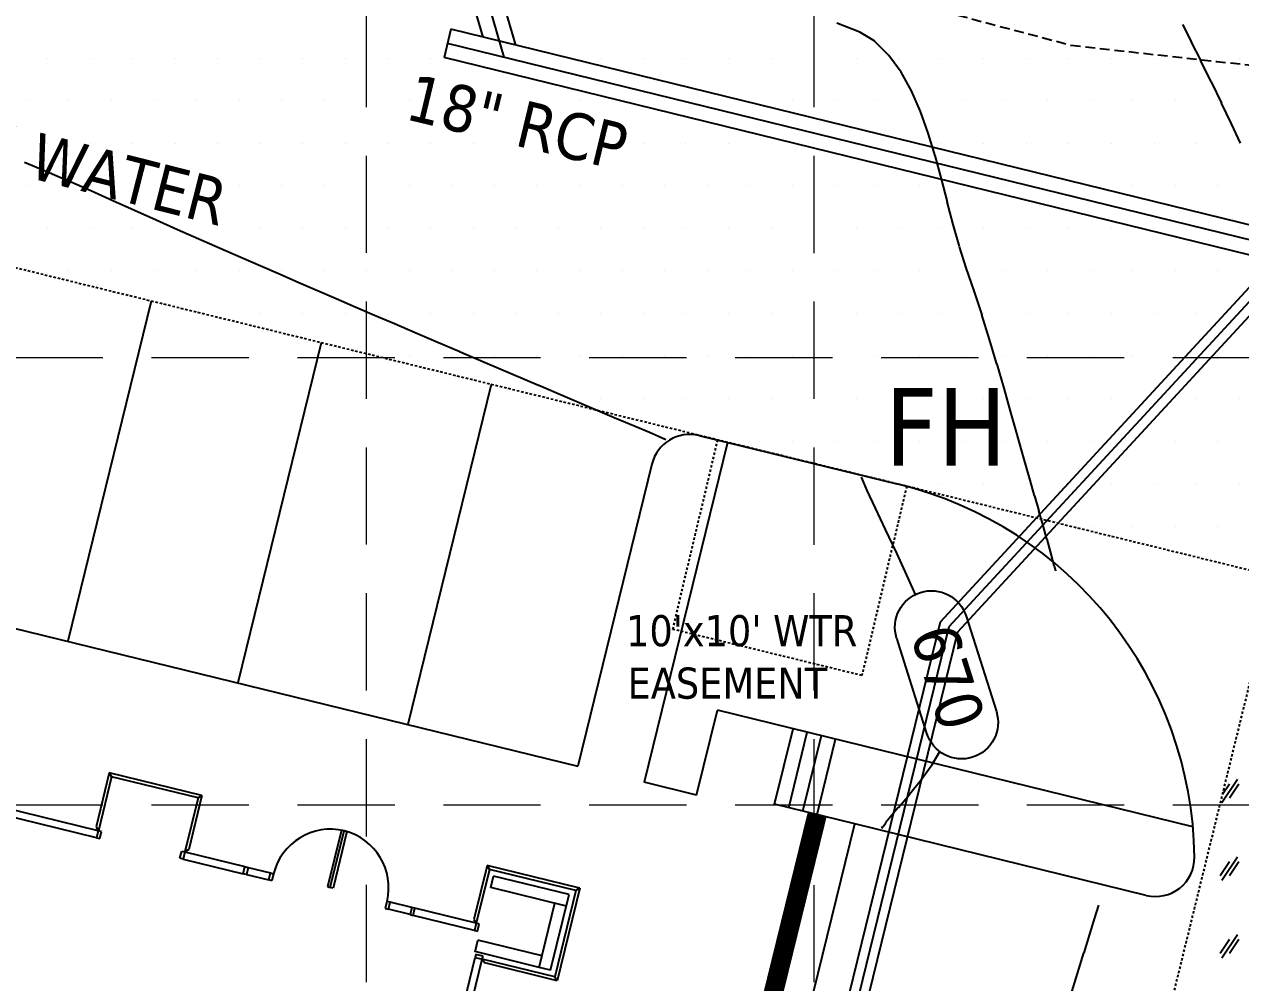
# Model space of a CAD drawing. Header units: inches. Extents: x 6967 to 7890, y 13663 to 15138.
# Drawn here: x 7480.1 to 7542.6, y 14184.3 to 14233.6 of the extents above; entities that cross this region are included whole.
import ezdxf

# ---------------------------------------------------------------- set-up
doc = ezdxf.new("R2010")
doc.units = ezdxf.units.IN
doc.header["$MEASUREMENT"] = 0
for name, pattern in [('DASHED', [0.75, 0.5, -0.25]), ('HIDDEN', [0.375, 0.25, -0.125]), ('XGWI003AR$0$HIDDEN2', [0.1875, 0.125, -0.0625]), ('xGWI003pt$0$HIDDEN2', [0.1875, 0.125, -0.0625])]:
    doc.linetypes.add(name, pattern=pattern)
for name, color, linetype in [('C-ANNO-EASE-N', 6, 'Continuous'), ('C-ANNO-STRM-N', 7, 'Continuous'), ('C-ANNO-WATR-N', 4, 'Continuous'), ('C-SITE-BLDG-STBK-N', 7, 'DASHED'), ('GRID', 254, 'HIDDEN'), ('PC', 35, 'Continuous'), ('STORM', 5, 'Continuous'), ('XGWI003AR$0$A-WALL', 4, 'Continuous'), ('XGWI003AR$0$a-wall-base', 11, 'Continuous'), ('XGWI003AR$0$a-wall-mhor', 4, 'Continuous'), ('XGWI003AR$0$a-wall-mullin', 6, 'Continuous'), ('XGWI003AR$0$C-ESMT-ACCS-HTCH-N', 11, 'Continuous'), ('XGWI003AR$0$C-ESMT-ACCS-N', 2, 'XGWI003AR$0$HIDDEN2'), ('XGWI003AR$0$C-PKNG-CURB-FACE-N', 4, 'Continuous'), ('XGWI003AR$0$C-PKNG-FIRE-HTCH-N', 2, 'Continuous'), ('XGWI003AR$0$C-PKNG-FIRE-N', 2, 'XGWI003AR$0$HIDDEN2'), ('XGWI003AR$0$C-PKNG-STRP-N', 6, 'Continuous'), ('XGWI003AR$0$C-SITE-WALK-N', 2, 'Continuous'), ('XGWI003AR$0$C-STRC-WALL-N', 15, 'XGWI003AR$0$TRACKS'), ('xGWI003pt$0$C-EASE-WATR-N', 2, 'xGWI003pt$0$HIDDEN2')]:
    doc.layers.add(name, color=color, linetype=linetype)
doc.styles.add('L100', font='TAHOMA.TTF', dxfattribs={"height": 4})
doc.styles.add('L40', font='TAHOMA.TTF', dxfattribs={"height": 1.6})
doc.styles.add('L50', font='TAHOMA.TTF', dxfattribs={"height": 2})
doc.styles.add('L60', font='TAHOMA.TTF', dxfattribs={"height": 2.4})
doc.linetypes.add('XGWI003AR$0$TRACKS', pattern='A,0.15,[130,ltypeshp.shx,S=0.25,R=0,X=0,Y=0],0.15', length=0.3)

msp = doc.modelspace()

# ---------------------------------------------------------------- linework, layer by layer
for p, q in [((7496.354, 14192.179, 0), (7495.64, 14189.266, 0)), ((7495.782, 14189.231, 0), (7496.496, 14192.145, 0)), ((7495.782, 14189.23, 0), (7496.496, 14192.144, 0)), ((7496.638, 14192.109, 0), (7495.923, 14189.196, 0)), ((7496.496, 14192.145, 0), (7496.354, 14192.179, 0)), ((7496.496, 14192.144, 0), (7496.638, 14192.109, 0)), ((7495.64, 14189.266, 0), (7495.782, 14189.231, 0)), ((7495.923, 14189.196, 0), (7495.782, 14189.23, 0))]:
    msp.add_line(p, q)
for centre, start, end in [((7495.782, 14189.231, 0), 76.2275, 166.2275), ((7495.782, 14189.23, 0), 346.2275, 76.2275)]:
    msp.add_arc(centre, 3, start, end)
at = {"layer": 'C-SITE-BLDG-STBK-N'}
msp.add_line((7368.566, 14276.473), (7533.849, 14232.551), dxfattribs=at)
msp.add_arc((7656.876, 15294.952), 1069.5, 263.394548, 269.86846, dxfattribs=at)
at = {"layer": 'GRID', "color": 252, "linetype": 'HIDDEN', "lineweight": 0, "ltscale": 20}
for p, q in [((7497.643, 13779.365), (7497.643, 15113.571)), ((7520.646, 13779.362), (7520.646, 15113.571)), ((6991.593, 14216.481), (7865.68, 14216.481)), ((6991.593, 14193.479), (7865.68, 14193.479))]:
    msp.add_line(p, q, dxfattribs=at)
at = {"layer": 'PC', "color": 25}
for points, elevation in [([(7523.003, 14233.214), (7521.823, 14233.678)], 669), ([(7523.768, 14232.755), (7523.003, 14233.214)], 669), ([(7540.539, 14231.745), (7540.04, 14232.745)], 668), ([(7526.114, 14229.148), (7525.654, 14230.199)], 669), ([(7526.514, 14228.031), (7526.114, 14229.148)], 669), ([(7527.193, 14225.684), (7526.869, 14226.87)], 669), ([(7527.501, 14224.495), (7527.193, 14225.684)], 669), ([(7486.826, 14223.551), (7485.718, 14224.049)], 670), ([(7487.929, 14223.056), (7486.826, 14223.551)], 670), ([(7489.026, 14222.568), (7487.929, 14223.056)], 670), ([(7528.878, 14219.925), (7528.475, 14221.109)], 669), ([(7497.06, 14219.083), (7496.089, 14219.501)], 670), ([(7498.052, 14218.655), (7497.06, 14219.083)], 670), ([(7529.673, 14217.416), (7529.28, 14218.684)], 669), ([(7500.145, 14217.756), (7499.077, 14218.215)], 670), ([(7501.22, 14217.295), (7500.145, 14217.756)], 670), ([(7530.416, 14214.912), (7530.054, 14216.149)], 669), ([(7506.491, 14215.047), (7505.106, 14215.637)], 670), ([(7530.754, 14213.733), (7530.416, 14214.912)], 669), ([(7509.165, 14213.909), (7507.858, 14214.466)], 670), ([(7531.063, 14212.642), (7530.754, 14213.733)], 669), ([(7511.448, 14212.938), (7510.375, 14213.395)], 670), ([(7512.648, 14212.428), (7512.183, 14212.626)], 670), ([(7512.912, 14212.315), (7512.648, 14212.428)], 670), ([(7531.336, 14211.667), (7531.063, 14212.642)], 669), ([(7531.57, 14210.837), (7531.336, 14211.667)], 669), ([(7531.757, 14210.18), (7531.57, 14210.837)], 669), ([(7523.805, 14208.736), (7523.385, 14209.646)], 670), ([(7532.421, 14207.849), (7532.21, 14208.6)], 669), ([(7533.075, 14205.499), (7533.052, 14205.582)], 669), ([(7524.134, 14192.282), (7524.192, 14192.373)], 670), ([(7535.079, 14187.667), (7535.286, 14188.334)], 669), ([(7534.823, 14186.84), (7535.079, 14187.667)], 669), ([(7534.192, 14184.807), (7534.524, 14185.878)], 669), ([(7533.833, 14183.653), (7534.192, 14184.807)], 669)]:
    msp.add_lwpolyline(points, dxfattribs=dict(at, elevation=elevation))
at = {"layer": 'PC', "color": 25, "extrusion": (0.893245, 0.44957, 0), "elevation": 13133.723}
msp.add_lwpolyline([(9323.548, 668), (9324.531, 668)], dxfattribs=at)
at = {"layer": 'PC', "color": 25, "extrusion": (0.709415, 0.704791, 0), "elevation": 15368.589}
msp.add_lwpolyline([(4793.222, 669), (4794.254, 669)], dxfattribs=at)
at = {"layer": 'PC', "color": 25, "extrusion": (0.809233, 0.587488, 0), "elevation": 14450.214}
msp.add_lwpolyline([(7095.406, 669), (7096.467, 669)], dxfattribs=at)
at = {"layer": 'PC', "color": 25, "extrusion": (0.896771, 0.442495, 0), "elevation": 13059.612}
msp.add_lwpolyline([(9424.769, 668), (9425.966, 668)], dxfattribs=at)
at = {"layer": 'PC', "color": 25, "extrusion": (0.874844, 0.484405, 0), "elevation": 13476.95}
msp.add_lwpolyline([(8803.74, 669), (8804.844, 669)], dxfattribs=at)
at = {"layer": 'PC', "color": 25, "extrusion": (0.899173, 0.437593, 0), "elevation": 13007.972}
msp.add_lwpolyline([(9494.694, 668), (9495.914, 668)], dxfattribs=at)
at = {"layer": 'PC', "color": 25, "extrusion": (0.902349, 0.431007, 0), "elevation": 12938.198}
msp.add_lwpolyline([(9588.369, 668), (9589.557, 668)], dxfattribs=at)
at = {"layer": 'PC', "color": 25, "extrusion": (0.906798, 0.421565, 0), "elevation": 12837.41}
msp.add_lwpolyline([(9721.795, 668), (9722.895, 668)], dxfattribs=at)
at = {"layer": 'PC', "color": 25, "extrusion": (0.956343, 0.292247, 0), "elevation": 11356.031}
msp.add_lwpolyline([(11406.057, 669), (11407.271, 669)], dxfattribs=at)
at = {"layer": 'PC', "color": 25, "extrusion": (-0.386992, -0.922083, 0), "elevation": -16012.755}
msp.add_lwpolyline([(1392.937, 670), (1391.687, 670)], dxfattribs=at)
at = {"layer": 'PC', "color": 25, "extrusion": (0.395316, 0.918545, 0), "elevation": 16024.698}
msp.add_lwpolyline([(-1249.294, 670), (-1248.051, 670)], dxfattribs=at)
at = {"layer": 'PC', "color": 25, "extrusion": (-0.401821, -0.915718, 0), "elevation": -16033.157}
msp.add_lwpolyline([(1136.829, 670), (1135.592, 670)], dxfattribs=at)
at = {"layer": 'PC', "color": 25, "extrusion": (0.406497, 0.913652, 0), "elevation": 16038.759}
msp.add_lwpolyline([(-1056.079, 670), (-1054.85, 670)], dxfattribs=at)
at = {"layer": 'PC', "color": 25, "extrusion": (-0.409327, -0.912388, 0), "elevation": -16041.955}
msp.add_lwpolyline([(1007.582, 670), (1006.359, 670)], dxfattribs=at)
at = {"layer": 'PC', "color": 25, "extrusion": (0.967474, 0.252969, 0), "elevation": 10881.02}
msp.add_lwpolyline([(11856.398, 669), (11857.61, 669)], dxfattribs=at)
at = {"layer": 'PC', "color": 25, "extrusion": (0.962566, 0.271047, 0), "elevation": 11101.198}
msp.add_lwpolyline([(11649.322, 669), (11650.501, 669)], dxfattribs=at)
at = {"layer": 'PC', "color": 25, "extrusion": (-0.401626, -0.915804, 0), "elevation": -16032.869}
msp.add_lwpolyline([(1147.515, 670), (1146.321, 670)], dxfattribs=at)
at = {"layer": 'PC', "color": 25, "extrusion": (-0.398422, -0.917202, 0), "elevation": -16028.76}
msp.add_lwpolyline([(1204.72, 670), (1203.558, 670)], dxfattribs=at)
at = {"layer": 'PC', "color": 25, "extrusion": (-0.398177, -0.917309, 0), "elevation": -16028.437}
msp.add_lwpolyline([(1210.119, 670), (1209.004, 670)], dxfattribs=at)
at = {"layer": 'PC', "color": 25, "extrusion": (0.951764, 0.30683, 0), "elevation": 11528.798}
msp.add_lwpolyline([(11225.181, 669), (11226.313, 669)], dxfattribs=at)
at = {"layer": 'PC', "color": 25, "extrusion": (-0.397865, -0.917444, 0), "elevation": -16028.024}
msp.add_lwpolyline([(1216.656, 670), (1215.576, 670)], dxfattribs=at)
at = {"layer": 'PC', "color": 25, "extrusion": (-0.397489, -0.917607, 0), "elevation": -16027.524}
msp.add_lwpolyline([(1224.279, 670), (1223.222, 670)], dxfattribs=at)
at = {"layer": 'PC', "color": 25, "extrusion": (0.397058, 0.917794, 0), "elevation": 16026.948}
msp.add_lwpolyline([(-1232.853, 670), (-1231.807, 670)], dxfattribs=at)
at = {"layer": 'PC', "color": 25, "extrusion": (-0.396584, -0.917998, 0), "elevation": -16026.309}
msp.add_lwpolyline([(1242.168, 670), (1241.123, 670)], dxfattribs=at)
at = {"layer": 'PC', "color": 25, "extrusion": (0.951454, 0.307792, 0), "elevation": 11540.161}
msp.add_lwpolyline([(11210.965, 669), (11212.269, 669)], dxfattribs=at)
at = {"layer": 'PC', "color": 25, "extrusion": (-0.39507, -0.918651, 0), "elevation": -16024.238}
msp.add_lwpolyline([(1271.845, 670), (1270.73, 670)], dxfattribs=at)
at = {"layer": 'PC', "color": 25, "extrusion": (0.39301, 0.919534, 0), "elevation": 16021.343}
msp.add_lwpolyline([(-1311.411, 670), (-1310.094, 670)], dxfattribs=at)
at = {"layer": 'PC', "color": 25, "extrusion": (0.957735, 0.287651, 0), "elevation": 11301.084}
msp.add_lwpolyline([(11449.284, 669), (11450.607, 669)], dxfattribs=at)
at = {"layer": 'PC', "color": 25, "extrusion": (-0.392468, -0.919765, 0), "elevation": -16020.569}
msp.add_lwpolyline([(1322.264, 670), (1320.841, 670)], dxfattribs=at)
at = {"layer": 'PC', "color": 25, "extrusion": (-0.392085, -0.919929, 0), "elevation": -16020.016}
msp.add_lwpolyline([(1330.426, 670), (1328.941, 670)], dxfattribs=at)
at = {"layer": 'PC', "color": 25, "extrusion": (0.391608, 0.920132, 0), "elevation": 16019.324}
msp.add_lwpolyline([(-1341.727, 670), (-1340.242, 670)], dxfattribs=at)
at = {"layer": 'PC', "color": 25, "extrusion": (0.391395, 0.920223, 0), "elevation": 16019.012}
msp.add_lwpolyline([(-1348.17, 670), (-1346.855, 670)], dxfattribs=at)
at = {"layer": 'PC', "color": 25, "extrusion": (0.391457, 0.920196, 0), "elevation": 16019.104}
msp.add_lwpolyline([(-1349.049, 670), (-1348.251, 670)], dxfattribs=at)
at = {"layer": 'PC', "color": 25, "extrusion": (-0.391959, -0.919983, 0), "elevation": -16019.837}
msp.add_lwpolyline([(1341.241, 670), (1341.113, 670)], dxfattribs=at)
at = {"layer": 'PC', "color": 25, "extrusion": (0.920389, 0.391003, 0), "elevation": 12480.457}
msp.add_lwpolyline([(10136.743, 670), (10137.483, 670)], dxfattribs=at)
at = {"layer": 'PC', "color": 25, "extrusion": (0.960834, 0.277125, 0), "elevation": 11174.764}
msp.add_lwpolyline([(11565.554, 669), (11566.384, 669)], dxfattribs=at)
at = {"layer": 'PC', "color": 25, "extrusion": (0.961898, 0.27341, 0), "elevation": 11129.991}
msp.add_lwpolyline([(11607.834, 669), (11608.647, 669)], dxfattribs=at)
at = {"layer": 'PC', "color": 25, "extrusion": (0.903768, 0.428024, 0), "elevation": 12881.446}
msp.add_lwpolyline([(9619.819, 670), (9621.027, 670)], dxfattribs=at)
at = {"layer": 'PC', "color": 25, "extrusion": (0.963245, 0.268623, 0), "elevation": 11072.124}
msp.add_lwpolyline([(11661.535, 669), (11662.264, 669)], dxfattribs=at)
at = {"layer": 'PC', "color": 25, "extrusion": (0.904051, 0.427425, 0), "elevation": 12875.07}
msp.add_lwpolyline([(9626.997, 670), (9628.351, 670)], dxfattribs=at)
at = {"layer": 'PC', "color": 25, "extrusion": (0.963552, 0.26752, 0), "elevation": 11058.772}
msp.add_lwpolyline([(11673.537, 669), (11674.198, 669)], dxfattribs=at)
at = {"layer": 'PC', "color": 25, "extrusion": (0.907415, 0.420235, 0), "elevation": 12798.245}
msp.add_lwpolyline([(9727.454, 670), (9728.896, 670)], dxfattribs=at)
at = {"layer": 'PC', "color": 25, "extrusion": (0.963579, 0.267425, 0), "elevation": 11057.617}
msp.add_lwpolyline([(11674.163, 669), (11674.631, 669)], dxfattribs=at)
at = {"layer": 'PC', "color": 25, "extrusion": (0.963366, 0.26819, 0), "elevation": 11066.878}
msp.add_lwpolyline([(11665.074, 669), (11665.384, 669)], dxfattribs=at)
at = {"layer": 'PC', "color": 25, "extrusion": (0.963028, 0.269403, 0), "elevation": 11081.562}
msp.add_lwpolyline([(11650.94, 669), (11651.125, 669)], dxfattribs=at)
at = {"layer": 'PC', "color": 25, "extrusion": (0.913559, 0.406706, 0), "elevation": 12652.299}
msp.add_lwpolyline([(9915.659, 670), (9916.54, 670)], dxfattribs=at)
at = {"layer": 'PC', "color": 25, "linetype": 'Continuous', "extrusion": (0.953319, 0.301964, 0)}
for points, elevation in [([(11266.841, 670), (11261.706, 670)], 11465.886), ([(11261.706, 670), (11266.841, 670)], 11462.138)]:
    msp.add_lwpolyline(points, dxfattribs=dict(at, elevation=elevation))
at = {"layer": 'PC', "color": 25, "extrusion": (0.86241, -0.506211, 0), "elevation": -694.832}
msp.add_lwpolyline([(16052.488, 670), (16053.265, 670)], dxfattribs=at)
at = {"layer": 'PC', "color": 25, "extrusion": (0.812022, -0.583626, 0), "elevation": -2173.037}
msp.add_lwpolyline([(15918.915, 670), (15919.895, 670)], dxfattribs=at)
at = {"layer": 'PC', "color": 25, "extrusion": (0.777078, -0.629405, 0), "elevation": -3085.855}
msp.add_lwpolyline([(15766.471, 670), (15767.417, 670)], dxfattribs=at)
at = {"layer": 'PC', "color": 25, "extrusion": (0.760548, -0.649282, 0), "elevation": -3492.378}
msp.add_lwpolyline([(15680.561, 670), (15681.435, 670)], dxfattribs=at)
at = {"layer": 'PC', "color": 25, "extrusion": (0.787049, -0.61689, 0), "elevation": -2833.243}
msp.add_lwpolyline([(15811.932, 670), (15812.337, 670)], dxfattribs=at)
at = {"layer": 'PC', "color": 25, "extrusion": (0.765171, -0.643827, 0), "elevation": -3380.178}
msp.add_lwpolyline([(15704.511, 670), (15705.13, 670)], dxfattribs=at)
at = {"layer": 'PC', "color": 25, "extrusion": (0.816854, -0.576844, 0), "elevation": -2040.614}
msp.add_lwpolyline([(15933.387, 670), (15933.624, 670)], dxfattribs=at)
at = {"layer": 'PC', "color": 25, "extrusion": (0.955043, -0.296466, 0), "elevation": 2990.171}
msp.add_lwpolyline([(15781.858, 669), (15782.866, 669)], dxfattribs=at)
at = {"layer": 'PC', "color": 25, "linetype": 'Continuous', "extrusion": (0, 0, -1)}
for centre, start, end in [((-7526.681, 14202.618, -670), 342.42438, 162.42438), ((-7528.232, 14197.723, -670), 162.42438, 342.42438)]:
    msp.add_arc(centre, 1.874, start, end, dxfattribs=at)
at = {"layer": 'STORM'}
for p, q in [((7503.635, 14232.966), (7497.448, 14254.225)), ((7504.719, 14231.928), (7498.168, 14254.435)), ((7505.318, 14232.554), (7498.888, 14254.644)), ((7501.983, 14233.371), (7501.626, 14231.914)), ((7543.42, 14223.214), (7501.983, 14233.371)), ((7543.241, 14222.486), (7501.805, 14232.642)), ((7543.063, 14221.757), (7501.626, 14231.914)), ((7545.425, 14221.972), (7527.578, 14202.634)), ((7544.277, 14221.466), (7527.123, 14202.878)), ((7528.033, 14202.389), (7545.401, 14221.209)), ((7527.123, 14202.878), (7512.902, 14144.857)), ((7527.578, 14202.634), (7513.338, 14144.537)), ((7513.774, 14144.217), (7528.033, 14202.389))]:
    msp.add_line(p, q, dxfattribs=at)
at = {"layer": 'XGWI003AR$0$A-WALL', "color": 7}
for p, q in [((7504.03, 14189.234, 0), (7504.174, 14189.82, 0)), ((7508.059, 14188.868, 0), (7504.174, 14189.82, 0)), ((7507.915, 14188.281, 0), (7504.03, 14189.234, 0)), ((7507.107, 14184.983, 0), (7508.059, 14188.868, 0)), ((7506.52, 14185.127, 0), (7507.328, 14188.425, 0)), ((7503.22, 14185.93, 0), (7503.364, 14186.517, 0)), ((7506.664, 14185.714, 0), (7503.366, 14186.522, 0)), ((7506.52, 14185.127, 0), (7503.222, 14185.935, 0)), ((7507.107, 14184.983, 0), (7506.52, 14185.127, 0))]:
    msp.add_line(p, q, dxfattribs=at)
at = {"layer": 'XGWI003AR$0$a-wall-base', "color": 7}
for p, q in [((7484.417, 14195.13, 0), (7483.737, 14192.355, 0)), ((7484.539, 14194.928, 0), (7483.859, 14192.154, 0)), ((7489.182, 14193.962, 0), (7484.417, 14195.13, 0)), ((7484.417, 14195.13, 0), (7484.539, 14194.928, 0)), ((7488.98, 14193.84, 0), (7484.539, 14194.928, 0)), ((7488.98, 14193.84, 0), (7488.3, 14191.065, 0)), ((7489.182, 14193.962, 0), (7488.502, 14191.187, 0)), ((7489.182, 14193.962, 0), (7488.98, 14193.84, 0)), ((7483.737, 14192.355, 0), (7483.859, 14192.154, 0)), ((7488.502, 14191.187, 0), (7488.3, 14191.065, 0)), ((7503.842, 14190.368, 0), (7503.162, 14187.594, 0)), ((7508.607, 14189.2, 0), (7503.842, 14190.368, 0)), ((7503.842, 14190.368, 0), (7503.964, 14190.167, 0)), ((7503.964, 14190.167, 0), (7503.284, 14187.392, 0)), ((7508.405, 14189.078, 0), (7503.964, 14190.167, 0)), ((7508.405, 14189.078, 0), (7507.318, 14184.642, 0)), ((7508.607, 14189.2, 0), (7507.44, 14184.441, 0)), ((7508.607, 14189.2, 0), (7508.405, 14189.078, 0)), ((7503.162, 14187.594, 0), (7503.284, 14187.392, 0)), ((7507.318, 14184.642, 0), (7503.595, 14185.555, 0)), ((7503.595, 14185.555, 0), (7503.717, 14185.353, 0)), ((7507.44, 14184.441, 0), (7503.717, 14185.353, 0)), ((7507.44, 14184.441, 0), (7507.318, 14184.642, 0))]:
    msp.add_line(p, q, dxfattribs=at)
at = {"layer": 'XGWI003AR$0$a-wall-mhor', "color": 7}
for p, q in [((7483.764, 14191.791, 0), (7478.881, 14192.988, 0)), ((7483.854, 14192.155, 0), (7478.97, 14193.352, 0)), ((7488.305, 14191.064, 0), (7491.393, 14190.307, 0)), ((7488.216, 14190.699, 0), (7491.304, 14189.943, 0)), ((7491.466, 14189.903, 0), (7492.617, 14189.621, 0)), ((7491.555, 14190.267, 0), (7492.706, 14189.985, 0)), ((7499.972, 14188.203, 0), (7498.857, 14188.476, 0)), ((7499.883, 14187.839, 0), (7498.768, 14188.112, 0)), ((7503.279, 14187.393, 0), (7500.134, 14188.163, 0)), ((7503.189, 14187.028, 0), (7500.045, 14187.799, 0)), ((7502.182, 14181.367, 0), (7503.228, 14185.634, 0)), ((7502.547, 14181.278, 0), (7503.592, 14185.544, 0))]:
    msp.add_line(p, q, dxfattribs=at)
at = {"layer": 'XGWI003AR$0$a-wall-mullin', "color": 7}
for p, q in [((7483.854, 14192.155, 0), (7483.764, 14191.791, 0)), ((7483.764, 14191.791, 0), (7483.926, 14191.751, 0)), ((7484.016, 14192.115, 0), (7483.854, 14192.155, 0)), ((7483.926, 14191.751, 0), (7484.016, 14192.115, 0)), ((7488.054, 14190.739, 0), (7488.143, 14191.103, 0)), ((7488.143, 14191.103, 0), (7488.305, 14191.064, 0)), ((7488.305, 14191.064, 0), (7488.216, 14190.699, 0)), ((7488.216, 14190.699, 0), (7488.054, 14190.739, 0)), ((7491.304, 14189.943, 0), (7491.393, 14190.307, 0)), ((7491.466, 14189.903, 0), (7491.304, 14189.943, 0)), ((7491.393, 14190.307, 0), (7491.555, 14190.267, 0)), ((7491.555, 14190.267, 0), (7491.466, 14189.903, 0)), ((7492.617, 14189.621, 0), (7492.706, 14189.985, 0)), ((7492.706, 14189.985, 0), (7492.868, 14189.945, 0)), ((7492.868, 14189.945, 0), (7492.779, 14189.581, 0)), ((7492.779, 14189.581, 0), (7492.617, 14189.621, 0)), ((7498.695, 14188.516, 0), (7498.606, 14188.152, 0)), ((7498.857, 14188.476, 0), (7498.695, 14188.516, 0)), ((7498.768, 14188.112, 0), (7498.857, 14188.476, 0)), ((7498.606, 14188.152, 0), (7498.768, 14188.112, 0)), ((7499.972, 14188.203, 0), (7499.883, 14187.839, 0)), ((7499.883, 14187.839, 0), (7500.045, 14187.799, 0)), ((7500.134, 14188.163, 0), (7499.972, 14188.203, 0)), ((7500.045, 14187.799, 0), (7500.134, 14188.163, 0)), ((7503.279, 14187.393, 0), (7503.189, 14187.028, 0)), ((7503.441, 14187.353, 0), (7503.279, 14187.393, 0)), ((7503.351, 14186.989, 0), (7503.441, 14187.353, 0)), ((7503.189, 14187.028, 0), (7503.351, 14186.989, 0)), ((7503.268, 14185.795, 0), (7503.228, 14185.634, 0)), ((7503.228, 14185.634, 0), (7503.592, 14185.544, 0)), ((7503.632, 14185.706, 0), (7503.268, 14185.795, 0)), ((7503.592, 14185.544, 0), (7503.632, 14185.706, 0))]:
    msp.add_line(p, q, dxfattribs=at)
at = {"layer": 'XGWI003AR$0$C-ESMT-ACCS-HTCH-N', "color": 255, "linetype": 'Continuous'}
for p, q in [((7542.409, 14194.796), (7541.609, 14193.596)), ((7542.009, 14194.556), (7541.644, 14194.009)), ((7542.489, 14194.556), (7542.009, 14193.836)), ((7542.009, 14190.556), (7541.529, 14189.836)), ((7542.409, 14190.796), (7541.609, 14189.596)), ((7542.489, 14190.556), (7542.009, 14189.836)), ((7542.409, 14186.796), (7541.609, 14185.596)), ((7542.009, 14186.556), (7541.529, 14185.836)), ((7542.489, 14186.556), (7542.009, 14185.836))]:
    msp.add_line(p, q, dxfattribs=at)
at = {"layer": 'XGWI003AR$0$C-ESMT-ACCS-N', "color": 7}
msp.add_line((7525.95, 14129.982), (7544.391, 14205.215), dxfattribs=at)
at = {"layer": 'XGWI003AR$0$C-PKNG-CURB-FACE-N', "color": 7}
for p, q in [((7395.842, 14223.08), (7508.508, 14195.47)), ((7514.733, 14212.475), (7524.966, 14209.977)), ((7512.316, 14211.009), (7508.508, 14195.471)), ((7507.744, 14131.315), (7522.742, 14192.504)), ((7537.727, 14188.831), (7522.742, 14192.504))]:
    msp.add_line(p, q, dxfattribs=at)
for centre, radius, start, end in [((7514.259, 14210.533), 2, 76.27814, 166.23061), ((7520.205, 14190.552), 20, 0.70501, 76.2275), ((7538.203, 14190.773), 2, 256.2275, 0.70501)]:
    msp.add_arc(centre, radius, start, end, dxfattribs=at)
at = {"layer": 'XGWI003AR$0$C-PKNG-FIRE-HTCH-N', "color": 255}
for p, q in [((7481.25, 14231.875), (7481.25, 14231.875)), ((7483.438, 14231.875), (7483.438, 14231.875)), ((7485.625, 14231.875), (7485.625, 14231.875)), ((7487.812, 14231.875), (7487.812, 14231.875)), ((7490, 14231.875), (7490, 14231.875)), ((7492.188, 14231.875), (7492.188, 14231.875)), ((7494.375, 14231.875), (7494.375, 14231.875)), ((7496.562, 14231.875), (7496.562, 14231.875)), ((7498.75, 14231.875), (7498.75, 14231.875)), ((7500.938, 14231.875), (7500.938, 14231.875)), ((7503.125, 14231.875), (7503.125, 14231.875)), ((7505.312, 14231.875), (7505.312, 14231.875)), ((7507.5, 14231.875), (7507.5, 14231.875)), ((7509.688, 14231.875), (7509.688, 14231.875)), ((7511.875, 14231.875), (7511.875, 14231.875)), ((7514.062, 14231.875), (7514.062, 14231.875)), ((7516.25, 14231.875), (7516.25, 14231.875)), ((7518.438, 14231.875), (7518.438, 14231.875)), ((7520.625, 14231.875), (7520.625, 14231.875)), ((7522.812, 14231.875), (7522.812, 14231.875)), ((7525, 14231.875), (7525, 14231.875)), ((7527.188, 14231.875), (7527.188, 14231.875)), ((7529.375, 14231.875), (7529.375, 14231.875)), ((7531.562, 14231.875), (7531.562, 14231.875)), ((7533.75, 14231.875), (7533.75, 14231.875)), ((7535.938, 14231.875), (7535.938, 14231.875)), ((7538.125, 14231.875), (7538.125, 14231.875)), ((7540.312, 14231.875), (7540.312, 14231.875)), ((7542.5, 14231.875), (7542.5, 14231.875)), ((7480.156, 14229.688), (7480.156, 14229.688)), ((7482.344, 14229.688), (7482.344, 14229.688)), ((7484.531, 14229.688), (7484.531, 14229.688)), ((7486.719, 14229.688), (7486.719, 14229.688)), ((7488.906, 14229.688), (7488.906, 14229.688)), ((7491.094, 14229.688), (7491.094, 14229.688)), ((7493.281, 14229.688), (7493.281, 14229.688)), ((7495.469, 14229.688), (7495.469, 14229.688)), ((7497.656, 14229.688), (7497.656, 14229.688)), ((7499.844, 14229.688), (7499.844, 14229.688)), ((7502.031, 14229.688), (7502.031, 14229.688)), ((7504.219, 14229.688), (7504.219, 14229.688)), ((7506.406, 14229.688), (7506.406, 14229.688)), ((7508.594, 14229.688), (7508.594, 14229.688)), ((7510.781, 14229.688), (7510.781, 14229.688)), ((7512.969, 14229.688), (7512.969, 14229.688)), ((7515.156, 14229.688), (7515.156, 14229.688)), ((7517.344, 14229.688), (7517.344, 14229.688)), ((7519.531, 14229.688), (7519.531, 14229.688)), ((7521.719, 14229.688), (7521.719, 14229.688)), ((7523.906, 14229.688), (7523.906, 14229.688)), ((7526.094, 14229.688), (7526.094, 14229.688)), ((7528.281, 14229.688), (7528.281, 14229.688)), ((7530.469, 14229.688), (7530.469, 14229.688)), ((7532.656, 14229.688), (7532.656, 14229.688)), ((7534.844, 14229.688), (7534.844, 14229.688)), ((7537.031, 14229.688), (7537.031, 14229.688)), ((7539.219, 14229.688), (7539.219, 14229.688)), ((7541.406, 14229.688), (7541.406, 14229.688)), ((7481.25, 14227.5), (7481.25, 14227.5)), ((7483.438, 14227.5), (7483.438, 14227.5)), ((7485.625, 14227.5), (7485.625, 14227.5)), ((7487.812, 14227.5), (7487.812, 14227.5)), ((7490, 14227.5), (7490, 14227.5)), ((7492.188, 14227.5), (7492.188, 14227.5)), ((7494.375, 14227.5), (7494.375, 14227.5)), ((7496.562, 14227.5), (7496.562, 14227.5)), ((7498.75, 14227.5), (7498.75, 14227.5)), ((7500.938, 14227.5), (7500.938, 14227.5)), ((7503.125, 14227.5), (7503.125, 14227.5)), ((7505.312, 14227.5), (7505.312, 14227.5)), ((7507.5, 14227.5), (7507.5, 14227.5)), ((7509.688, 14227.5), (7509.688, 14227.5)), ((7511.875, 14227.5), (7511.875, 14227.5)), ((7514.062, 14227.5), (7514.062, 14227.5)), ((7516.25, 14227.5), (7516.25, 14227.5)), ((7518.438, 14227.5), (7518.438, 14227.5)), ((7520.625, 14227.5), (7520.625, 14227.5)), ((7522.812, 14227.5), (7522.812, 14227.5)), ((7525, 14227.5), (7525, 14227.5)), ((7527.188, 14227.5), (7527.188, 14227.5)), ((7529.375, 14227.5), (7529.375, 14227.5)), ((7531.562, 14227.5), (7531.562, 14227.5)), ((7533.75, 14227.5), (7533.75, 14227.5)), ((7535.938, 14227.5), (7535.938, 14227.5)), ((7538.125, 14227.5), (7538.125, 14227.5)), ((7540.312, 14227.5), (7540.312, 14227.5)), ((7542.5, 14227.5), (7542.5, 14227.5)), ((7480.156, 14225.312), (7480.156, 14225.312)), ((7482.344, 14225.312), (7482.344, 14225.312)), ((7484.531, 14225.312), (7484.531, 14225.312)), ((7486.719, 14225.312), (7486.719, 14225.312)), ((7488.906, 14225.312), (7488.906, 14225.312)), ((7491.094, 14225.312), (7491.094, 14225.312)), ((7493.281, 14225.312), (7493.281, 14225.312)), ((7495.469, 14225.312), (7495.469, 14225.312)), ((7497.656, 14225.312), (7497.656, 14225.312)), ((7499.844, 14225.312), (7499.844, 14225.312)), ((7502.031, 14225.312), (7502.031, 14225.312)), ((7504.219, 14225.312), (7504.219, 14225.312)), ((7506.406, 14225.312), (7506.406, 14225.312)), ((7508.594, 14225.312), (7508.594, 14225.312)), ((7510.781, 14225.312), (7510.781, 14225.312)), ((7512.969, 14225.312), (7512.969, 14225.312)), ((7515.156, 14225.312), (7515.156, 14225.312)), ((7517.344, 14225.312), (7517.344, 14225.312)), ((7519.531, 14225.312), (7519.531, 14225.312)), ((7521.719, 14225.312), (7521.719, 14225.312)), ((7523.906, 14225.312), (7523.906, 14225.312)), ((7526.094, 14225.312), (7526.094, 14225.312)), ((7528.281, 14225.312), (7528.281, 14225.312)), ((7530.469, 14225.312), (7530.469, 14225.312)), ((7532.656, 14225.312), (7532.656, 14225.312)), ((7534.844, 14225.312), (7534.844, 14225.312)), ((7537.031, 14225.312), (7537.031, 14225.312)), ((7539.219, 14225.312), (7539.219, 14225.312)), ((7541.406, 14225.312), (7541.406, 14225.312)), ((7481.25, 14223.125), (7481.25, 14223.125)), ((7483.438, 14223.125), (7483.438, 14223.125)), ((7485.625, 14223.125), (7485.625, 14223.125)), ((7487.812, 14223.125), (7487.812, 14223.125)), ((7490, 14223.125), (7490, 14223.125)), ((7492.188, 14223.125), (7492.188, 14223.125)), ((7494.375, 14223.125), (7494.375, 14223.125)), ((7496.562, 14223.125), (7496.562, 14223.125)), ((7498.75, 14223.125), (7498.75, 14223.125)), ((7500.938, 14223.125), (7500.938, 14223.125)), ((7503.125, 14223.125), (7503.125, 14223.125)), ((7505.312, 14223.125), (7505.312, 14223.125)), ((7507.5, 14223.125), (7507.5, 14223.125)), ((7509.688, 14223.125), (7509.688, 14223.125)), ((7511.875, 14223.125), (7511.875, 14223.125)), ((7514.062, 14223.125), (7514.062, 14223.125)), ((7516.25, 14223.125), (7516.25, 14223.125)), ((7518.438, 14223.125), (7518.438, 14223.125)), ((7520.625, 14223.125), (7520.625, 14223.125)), ((7522.812, 14223.125), (7522.812, 14223.125)), ((7525, 14223.125), (7525, 14223.125)), ((7527.188, 14223.125), (7527.188, 14223.125)), ((7529.375, 14223.125), (7529.375, 14223.125)), ((7531.562, 14223.125), (7531.562, 14223.125)), ((7533.75, 14223.125), (7533.75, 14223.125)), ((7535.938, 14223.125), (7535.938, 14223.125)), ((7538.125, 14223.125), (7538.125, 14223.125)), ((7540.312, 14223.125), (7540.312, 14223.125)), ((7542.5, 14223.125), (7542.5, 14223.125)), ((7482.344, 14220.938), (7482.344, 14220.938)), ((7484.531, 14220.938), (7484.531, 14220.938)), ((7486.719, 14220.938), (7486.719, 14220.938)), ((7488.906, 14220.938), (7488.906, 14220.938)), ((7491.094, 14220.938), (7491.094, 14220.938)), ((7493.281, 14220.938), (7493.281, 14220.938)), ((7495.469, 14220.938), (7495.469, 14220.938)), ((7497.656, 14220.938), (7497.656, 14220.938)), ((7499.844, 14220.938), (7499.844, 14220.938)), ((7502.031, 14220.938), (7502.031, 14220.938)), ((7504.219, 14220.938), (7504.219, 14220.938)), ((7506.406, 14220.938), (7506.406, 14220.938)), ((7508.594, 14220.938), (7508.594, 14220.938)), ((7510.781, 14220.938), (7510.781, 14220.938)), ((7512.969, 14220.938), (7512.969, 14220.938)), ((7515.156, 14220.938), (7515.156, 14220.938)), ((7517.344, 14220.938), (7517.344, 14220.938)), ((7519.531, 14220.938), (7519.531, 14220.938)), ((7521.719, 14220.938), (7521.719, 14220.938)), ((7523.906, 14220.938), (7523.906, 14220.938)), ((7526.094, 14220.938), (7526.094, 14220.938)), ((7528.281, 14220.938), (7528.281, 14220.938)), ((7530.469, 14220.938), (7530.469, 14220.938)), ((7532.656, 14220.938), (7532.656, 14220.938)), ((7534.844, 14220.938), (7534.844, 14220.938)), ((7537.031, 14220.938), (7537.031, 14220.938)), ((7539.219, 14220.938), (7539.219, 14220.938)), ((7541.406, 14220.938), (7541.406, 14220.938)), ((7490, 14218.75), (7490, 14218.75)), ((7492.188, 14218.75), (7492.188, 14218.75)), ((7494.375, 14218.75), (7494.375, 14218.75)), ((7496.562, 14218.75), (7496.562, 14218.75)), ((7498.75, 14218.75), (7498.75, 14218.75)), ((7500.938, 14218.75), (7500.938, 14218.75)), ((7503.125, 14218.75), (7503.125, 14218.75)), ((7505.312, 14218.75), (7505.312, 14218.75)), ((7507.5, 14218.75), (7507.5, 14218.75)), ((7509.688, 14218.75), (7509.688, 14218.75)), ((7511.875, 14218.75), (7511.875, 14218.75)), ((7514.062, 14218.75), (7514.062, 14218.75)), ((7516.25, 14218.75), (7516.25, 14218.75)), ((7518.438, 14218.75), (7518.438, 14218.75)), ((7520.625, 14218.75), (7520.625, 14218.75)), ((7522.812, 14218.75), (7522.812, 14218.75)), ((7525, 14218.75), (7525, 14218.75)), ((7527.188, 14218.75), (7527.188, 14218.75)), ((7529.375, 14218.75), (7529.375, 14218.75)), ((7531.562, 14218.75), (7531.562, 14218.75)), ((7533.75, 14218.75), (7533.75, 14218.75)), ((7535.938, 14218.75), (7535.938, 14218.75)), ((7538.125, 14218.75), (7538.125, 14218.75)), ((7540.312, 14218.75), (7540.312, 14218.75)), ((7542.5, 14218.75), (7542.5, 14218.75)), ((7499.844, 14216.562), (7499.844, 14216.562)), ((7502.031, 14216.562), (7502.031, 14216.562)), ((7504.219, 14216.562), (7504.219, 14216.562)), ((7506.406, 14216.562), (7506.406, 14216.562)), ((7508.594, 14216.562), (7508.594, 14216.562)), ((7510.781, 14216.562), (7510.781, 14216.562)), ((7512.969, 14216.562), (7512.969, 14216.562)), ((7515.156, 14216.562), (7515.156, 14216.562)), ((7517.344, 14216.562), (7517.344, 14216.562)), ((7519.531, 14216.562), (7519.531, 14216.562)), ((7521.719, 14216.562), (7521.719, 14216.562)), ((7523.906, 14216.562), (7523.906, 14216.562)), ((7526.094, 14216.562), (7526.094, 14216.562)), ((7528.281, 14216.562), (7528.281, 14216.562)), ((7530.469, 14216.562), (7530.469, 14216.562)), ((7532.656, 14216.562), (7532.656, 14216.562)), ((7534.844, 14216.562), (7534.844, 14216.562)), ((7537.031, 14216.562), (7537.031, 14216.562)), ((7539.219, 14216.562), (7539.219, 14216.562)), ((7541.406, 14216.562), (7541.406, 14216.562)), ((7507.5, 14214.375), (7507.5, 14214.375)), ((7509.688, 14214.375), (7509.688, 14214.375)), ((7511.875, 14214.375), (7511.875, 14214.375)), ((7514.062, 14214.375), (7514.062, 14214.375)), ((7516.25, 14214.375), (7516.25, 14214.375)), ((7518.438, 14214.375), (7518.438, 14214.375)), ((7520.625, 14214.375), (7520.625, 14214.375)), ((7522.812, 14214.375), (7522.812, 14214.375)), ((7525, 14214.375), (7525, 14214.375)), ((7527.188, 14214.375), (7527.188, 14214.375)), ((7529.375, 14214.375), (7529.375, 14214.375)), ((7531.562, 14214.375), (7531.562, 14214.375)), ((7533.75, 14214.375), (7533.75, 14214.375)), ((7535.938, 14214.375), (7535.938, 14214.375)), ((7538.125, 14214.375), (7538.125, 14214.375)), ((7540.312, 14214.375), (7540.312, 14214.375)), ((7542.5, 14214.375), (7542.5, 14214.375)), ((7517.344, 14212.188), (7517.344, 14212.188)), ((7519.531, 14212.188), (7519.531, 14212.188)), ((7521.719, 14212.188), (7521.719, 14212.188)), ((7523.906, 14212.188), (7523.906, 14212.188)), ((7526.094, 14212.188), (7526.094, 14212.188)), ((7528.281, 14212.188), (7528.281, 14212.188)), ((7530.469, 14212.188), (7530.469, 14212.188)), ((7532.656, 14212.188), (7532.656, 14212.188)), ((7534.844, 14212.188), (7534.844, 14212.188)), ((7537.031, 14212.188), (7537.031, 14212.188)), ((7539.219, 14212.188), (7539.219, 14212.188)), ((7541.406, 14212.188), (7541.406, 14212.188)), ((7525, 14210), (7525, 14210)), ((7527.188, 14210), (7527.188, 14210)), ((7529.375, 14210), (7529.375, 14210)), ((7531.562, 14210), (7531.562, 14210)), ((7533.75, 14210), (7533.75, 14210)), ((7535.938, 14210), (7535.938, 14210)), ((7538.125, 14210), (7538.125, 14210)), ((7540.312, 14210), (7540.312, 14210)), ((7542.5, 14210), (7542.5, 14210)), ((7534.844, 14207.812), (7534.844, 14207.812)), ((7537.031, 14207.812), (7537.031, 14207.812)), ((7539.219, 14207.812), (7539.219, 14207.812)), ((7541.406, 14207.812), (7541.406, 14207.812))]:
    msp.add_line(p, q, dxfattribs=at)
at = {"layer": 'XGWI003AR$0$C-PKNG-FIRE-N', "color": 7}
msp.add_line((7548.76, 14204.145), (7355.613, 14251.488), dxfattribs=at)
at = {"layer": 'XGWI003AR$0$C-PKNG-STRP-N', "color": 253}
for p, q in [((7486.571, 14219.391), (7482.284, 14201.896)), ((7495.313, 14217.248), (7491.025, 14199.754)), ((7504.054, 14215.106), (7499.767, 14197.612))]:
    msp.add_line(p, q, dxfattribs=at)
at = {"layer": 'XGWI003AR$0$C-SITE-WALK-N', "color": 7}
for p, q in [((7516.192, 14212.119), (7511.909, 14194.644)), ((7514.611, 14193.986), (7515.682, 14198.353)), ((7540.123, 14192.362), (7515.682, 14198.353)), ((7518.615, 14193.516), (7519.567, 14197.401)), ((7519.343, 14193.337), (7520.295, 14197.222)), ((7520.071, 14193.159), (7521.024, 14197.043)), ((7520.8, 14192.98), (7521.752, 14196.865)), ((7514.611, 14193.986), (7511.909, 14194.644)), ((7522.742, 14192.504), (7518.615, 14193.516))]:
    msp.add_line(p, q, dxfattribs=at)
at = {"layer": 'XGWI003AR$0$C-STRC-WALL-N', "color": 11, "linetype": 'Continuous', "ltscale": 0.08}
msp.add_line((7505.802, 14131.791), (7520.8, 14192.98), dxfattribs=at)
at = {"layer": 'XGWI003AR$0$C-STRC-WALL-N', "color": 4, "linetype": 'Continuous', "const_width": 1}
msp.add_lwpolyline([(7505.797, 14131.81), (7520.807, 14192.979)], dxfattribs=at)
at = {"layer": 'xGWI003pt$0$C-EASE-WATR-N', "color": 253}
for p, q in [((7513.391, 14202.509), (7515.697, 14212.249)), ((7525.409, 14209.868), (7523.106, 14200.137)), ((7523.106, 14200.137), (7513.391, 14202.509))]:
    msp.add_line(p, q, dxfattribs=at)

# ---------------------------------------------------------------- texts
at = {"layer": 'C-ANNO-EASE-N', "color": 7, "style": 'L40'}
for s, p in [("10'x10' WTR ", (7510.983, 14201.641)), ('EASEMENT', (7511.063, 14198.945))]:
    msp.add_text(s, height=1.6, dxfattribs=at).set_placement(p)
at = {"layer": 'C-ANNO-STRM-N', "style": 'L60'}
msp.add_text('18" RCP', height=2.4, rotation=346.5, dxfattribs=at).set_placement((7499.539, 14228.766))
at = {"layer": 'C-ANNO-WATR-N', "color": 7, "style": 'L100'}
for s, height, rotation, p in [('8" WATER', 2.4, 345.7628, (7476.307, 14226.74)), ('FH', 4, 360, (7524.291, 14210.923))]:
    msp.add_text(s, height=height, rotation=rotation, dxfattribs=at).set_placement(p)
at = {"layer": 'PC', "color": 25, "insert": (7527.872, 14202.995, 670), "char_height": 2.4, "width": 6.3006, "attachment_point": 1, "rotation": 287.57562, "style": 'L50'}
msp.add_mtext('\\fTahoma|b0|i0|c0|p34;\\W1.0000000000;\\T1.0000000000;\\o\\l670', dxfattribs=at)

doc.saveas('drawing.dxf')
